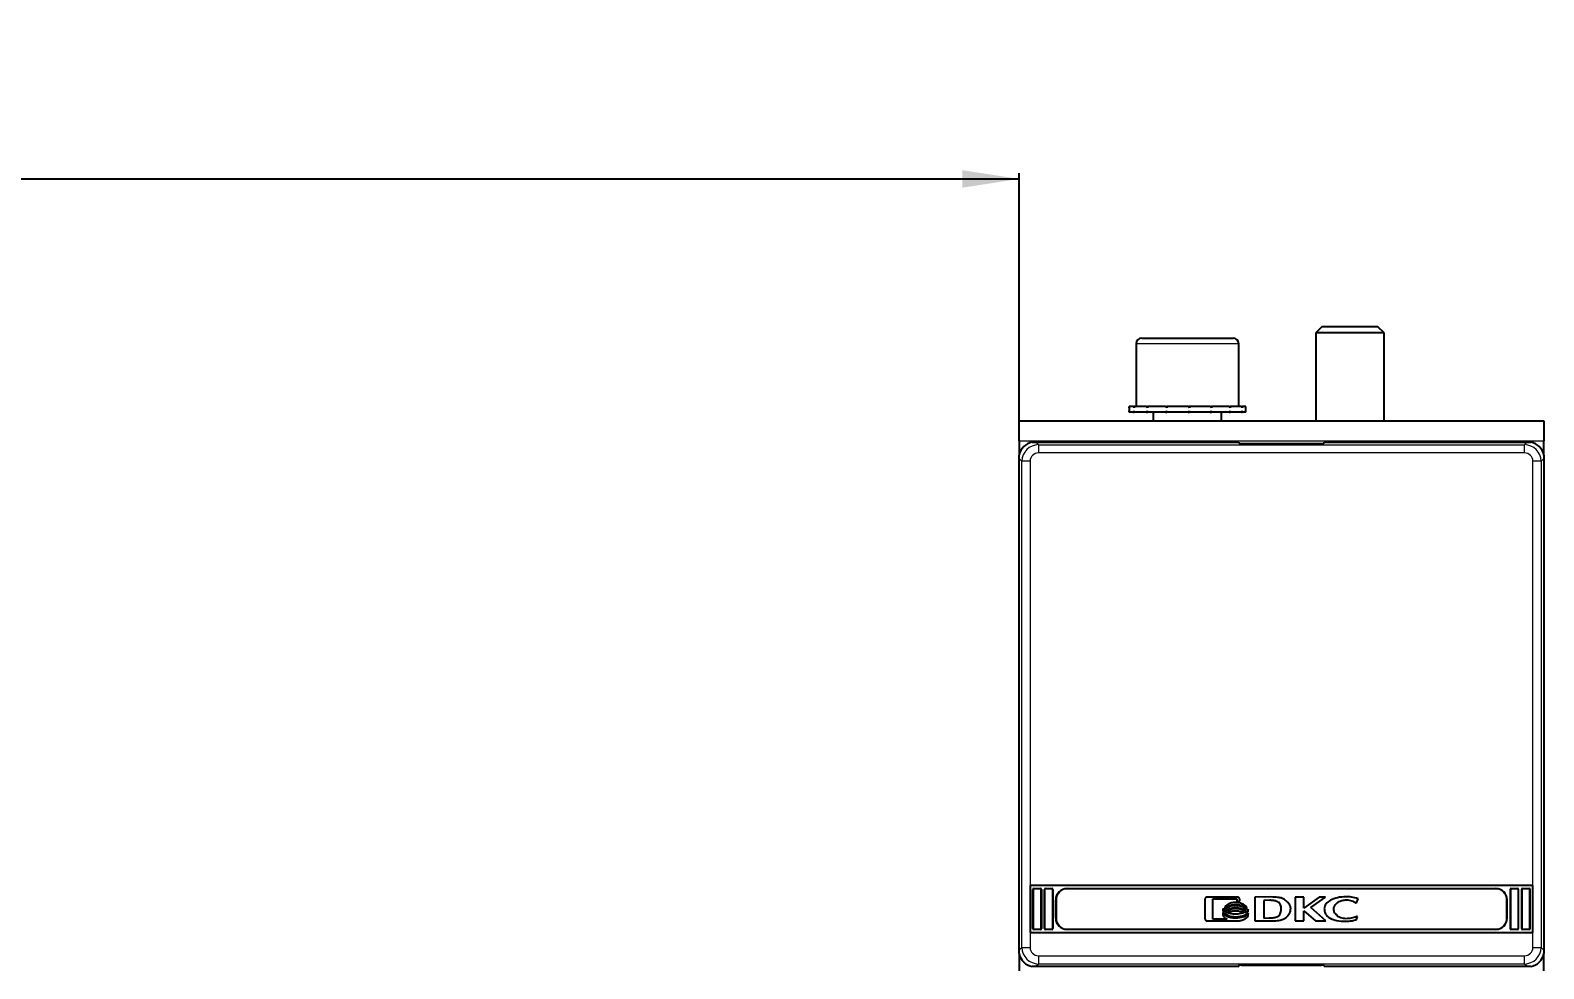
# Model space of a CAD drawing. Header units: millimetres. Extents: x 0 to 3995, y -308 to 617.
# Drawn here: x 1397.9 to 1663.4, y 393.3 to 557.9 of the extents above; entities that cross this region are included whole.
import ezdxf

# ---------------------------------------------------------------- set-up
doc = ezdxf.new("R2010")
doc.units = ezdxf.units.MM
doc.layers.add('FORMAT', color=7, linetype='Continuous')
doc.styles.add('SLDTEXTSTYLE0', font='TXT', dxfattribs={"width": 0.75})
doc.dimstyles.new('SLDDIMSTYLE0', dxfattribs={"dimtxt": 20, "dimasz": 10, "dimexe": 0, "dimexo": 0.0625, "dimgap": 5, "dimtad": 2, "dimdec": 1, "dimrnd": 1e-09, "dimzin": 12, "dimdsep": 46, "dimtxsty": 'SLDTEXTSTYLE0', "dimsah": 1, "dimcen": 0.09, "dimadec": 0, "dimazin": 3, "dimtfac": 1, "dimtofl": 0, "dimtmove": 0, "dimatfit": 3, "dimfxl": 0, "dimfrac": 2, "dimtolj": 1, "dimtzin": 12, "dimarcsym": 0})

# ---------------------------------------------------------------- blocks, each defined once
blk = doc.blocks.new('_D_2')
at = {"layer": 'FORMAT'}
for p, q in [((155.39, 489.4), (155.39, 532.81)), ((155.39, 531.81), (1571.39, 531.81)), ((1571.39, 489.4), (1571.39, 532.81))]:
    blk.add_line(p, q, dxfattribs=at)
for points in [[(155.39, 531.81), (165.39, 530.27), (165.39, 533.34)], [(1571.39, 531.81), (1561.39, 533.34), (1561.39, 530.27)]]:
    blk.add_solid(points, dxfattribs=at)
at = {"layer": 'FORMAT', "insert": (833.83, 557.59), "char_height": 20, "attachment_point": 1, "style": 'SLDTEXTSTYLE0'}
blk.add_mtext('1416', dxfattribs=at)

msp = doc.modelspace()

# ---------------------------------------------------------------- linework, layer by layer
at = {"color": 7, "linetype": 'Continuous', "lineweight": 25}
for p, q in [((1624.46, 505.89), (1623.39, 504.82)), ((1623.39, 504.82), (1623.39, 489.39)), ((1635.39, 504.82), (1623.39, 504.82)), ((1634.31, 505.89), (1624.46, 505.89)), ((1635.39, 504.82), (1634.31, 505.89)), ((1635.39, 489.39), (1635.39, 504.82)), ((1591.89, 502.89), (1591.89, 491.89)), ((1592.89, 503.89), (1601.32, 503.89)), ((1601.32, 503.89), (1608.89, 503.89)), ((1609.89, 491.89), (1609.89, 502.89)), ((1590.64, 491.89), (1590.64, 490.89)), ((1590.64, 491.89), (1590.64, 491.64)), ((1591.45, 491.89), (1590.64, 491.89)), ((1590.64, 491.89), (1590.64, 491.89)), ((1591.45, 491.89), (1591.56, 491.89)), ((1591.56, 491.89), (1591.56, 491.64)), ((1593.71, 491.89), (1591.56, 491.89)), ((1593.71, 491.89), (1593.89, 491.89)), ((1593.89, 491.89), (1593.89, 491.64)), ((1597.06, 491.89), (1593.89, 491.89)), ((1597.06, 491.89), (1597.29, 491.89)), ((1597.29, 491.89), (1597.29, 491.64)), ((1600.99, 491.89), (1597.29, 491.89)), ((1600.99, 491.89), (1601.07, 491.89)), ((1601.19, 491.89), (1601.23, 491.89)), ((1601.23, 491.89), (1601.23, 491.64)), ((1604.9, 491.89), (1601.23, 491.89)), ((1604.9, 491.89), (1605.13, 491.89)), ((1605.13, 491.89), (1605.13, 491.64)), ((1608.2, 491.89), (1605.13, 491.89)), ((1608.2, 491.89), (1608.38, 491.89)), ((1608.38, 491.89), (1608.38, 491.64)), ((1610.39, 491.89), (1608.38, 491.89)), ((1610.39, 491.89), (1610.48, 491.89)), ((1610.48, 491.89), (1610.48, 491.64)), ((1611.14, 491.89), (1610.48, 491.89)), ((1611.14, 490.89), (1611.14, 491.89)), ((1571.39, 485.89), (1571.39, 489.39)), ((1571.39, 489.39), (1663.39, 489.39)), ((1590.64, 490.89), (1590.64, 491.14)), ((1591.45, 490.89), (1590.64, 490.89)), ((1590.64, 490.89), (1590.64, 490.89)), ((1591.45, 490.89), (1591.56, 490.89)), ((1591.56, 490.89), (1591.56, 491.14)), ((1593.71, 490.89), (1591.56, 490.89)), ((1593.71, 490.89), (1593.89, 490.89)), ((1593.89, 490.89), (1593.89, 491.14)), ((1597.06, 490.89), (1593.89, 490.89)), ((1594.89, 490.89), (1594.89, 489.39)), ((1597.06, 490.89), (1597.29, 490.89)), ((1597.29, 490.89), (1597.29, 491.14)), ((1600.99, 490.89), (1597.29, 490.89)), ((1600.99, 490.89), (1601.15, 490.89)), ((1601.15, 490.89), (1601.23, 490.89)), ((1601.23, 490.89), (1601.23, 491.14)), ((1604.9, 490.89), (1601.23, 490.89)), ((1604.9, 490.89), (1605.13, 490.89)), ((1605.13, 490.89), (1605.13, 491.14)), ((1608.2, 490.89), (1605.13, 490.89)), ((1606.89, 489.39), (1606.89, 490.89)), ((1608.2, 490.89), (1608.38, 490.89)), ((1608.38, 490.89), (1608.38, 491.14)), ((1610.39, 490.89), (1608.38, 490.89)), ((1610.39, 490.89), (1610.48, 490.89)), ((1610.48, 490.89), (1610.48, 491.14)), ((1611.14, 490.89), (1610.48, 490.89)), ((1663.39, 489.39), (1663.39, 485.89)), ((1571.39, 485.89), (1571.39, 483.37)), ((1663.39, 483.37), (1663.39, 485.89)), ((1571.39, 482.74), (1571.39, 483.37)), ((1573.66, 485.64), (1574.28, 485.64)), ((1574.28, 485.64), (1609.89, 485.64)), ((1609.89, 485.64), (1609.89, 485.51)), ((1610.39, 485.37), (1624.39, 485.37)), ((1624.89, 485.51), (1624.89, 485.64)), ((1624.89, 485.64), (1660.49, 485.64)), ((1660.49, 485.64), (1661.11, 485.64)), ((1663.39, 483.37), (1663.39, 482.74)), ((1571.39, 396.54), (1571.39, 482.74)), ((1663.39, 482.74), (1663.39, 396.54)), ((1661.48, 407.84), (1573.29, 407.84)), ((1573.29, 407.84), (1573.29, 399.64)), ((1573.79, 400.34), (1573.79, 407.14)), ((1573.99, 407.34), (1575.09, 407.34)), ((1575.29, 407.14), (1575.29, 400.34)), ((1575.79, 400.34), (1575.79, 407.14)), ((1575.99, 407.34), (1577.09, 407.34)), ((1577.29, 407.14), (1577.29, 400.34)), ((1579.79, 407.34), (1654.98, 407.34)), ((1657.48, 407.14), (1657.48, 400.34)), ((1657.68, 407.34), (1658.78, 407.34)), ((1658.98, 400.34), (1658.98, 407.14)), ((1659.48, 407.14), (1659.48, 400.34)), ((1659.68, 407.34), (1660.78, 407.34)), ((1660.98, 400.34), (1660.98, 407.14)), ((1661.48, 399.64), (1661.48, 407.84)), ((1577.79, 402.14), (1577.79, 405.34)), ((1603.96, 405.4), (1603.96, 402.08)), ((1609.64, 405.84), (1604.39, 405.84)), ((1605.37, 405.51), (1609.54, 405.51)), ((1605.37, 401.97), (1605.37, 405.51)), ((1607.11, 403.83), (1607.11, 403.38)), ((1609.54, 405.51), (1609.54, 405.12)), ((1609.54, 405.12), (1610.07, 405.12)), ((1610.07, 405.12), (1610.07, 405.4)), ((1611.56, 403.27), (1611.56, 403.72)), ((1615.53, 405.86), (1612.7, 405.84)), ((1612.7, 405.84), (1612.7, 401.64)), ((1615.32, 405.28), (1614.28, 405.26)), ((1614.28, 405.26), (1614.28, 402.16)), ((1619.81, 405.84), (1619.81, 401.64)), ((1621.3, 405.84), (1619.81, 405.84)), ((1621.3, 403.87), (1621.3, 405.84)), ((1623.97, 405.84), (1621.3, 403.87)), ((1622.56, 403.98), (1625.1, 405.84)), ((1625.16, 401.64), (1622.56, 403.98)), ((1625.1, 405.84), (1623.97, 405.84)), ((1630.37, 404.82), (1630.56, 404.82)), ((1630.56, 404.82), (1630.81, 405.55)), ((1656.98, 402.14), (1656.98, 405.34)), ((1604.39, 401.64), (1609.64, 401.64)), ((1607.83, 401.96), (1605.37, 401.97)), ((1607.11, 403.11), (1607.11, 402.65)), ((1611.56, 402.54), (1611.56, 403.01)), ((1612.7, 401.64), (1615.39, 401.65)), ((1614.28, 402.16), (1615.23, 402.18)), ((1615.39, 401.65), (1615.4, 401.65)), ((1615.4, 401.65), (1615.42, 401.65)), ((1619.81, 401.64), (1621.32, 401.64)), ((1621.32, 403.41), (1623.33, 401.64)), ((1621.32, 401.64), (1621.32, 403.41)), ((1623.33, 401.64), (1625.16, 401.64)), ((1630.55, 401.88), (1630.73, 402.42)), ((1630.73, 402.42), (1630.58, 402.42)), ((1573.29, 399.64), (1661.48, 399.64)), ((1575.09, 400.14), (1573.99, 400.14)), ((1577.09, 400.14), (1575.99, 400.14)), ((1654.98, 400.14), (1579.79, 400.14)), ((1658.78, 400.14), (1657.68, 400.14)), ((1660.78, 400.14), (1659.68, 400.14)), ((1571.39, 395.92), (1571.39, 396.54)), ((1571.39, 395.92), (1571.39, 392.89)), ((1663.39, 396.54), (1663.39, 395.92)), ((1663.39, 392.89), (1663.39, 395.92)), ((1574.28, 393.64), (1573.66, 393.64)), ((1609.89, 393.64), (1574.28, 393.64)), ((1609.89, 393.64), (1609.89, 393.78)), ((1610.39, 393.91), (1624.39, 393.91)), ((1624.89, 393.78), (1624.89, 393.64)), ((1660.49, 393.64), (1624.89, 393.64)), ((1661.11, 393.64), (1660.49, 393.64))]:
    msp.add_line(p, q, dxfattribs=at)
at = {"color": 8, "linetype": 'Continuous', "lineweight": 18}
for p, q in [((1601.38, 502.89), (1591.89, 502.89)), ((1609.89, 502.89), (1601.38, 502.89)), ((1571.39, 485.89), (1663.39, 485.89)), ((1574.28, 485.64), (1574.74, 485.19)), ((1574.74, 485.19), (1574.74, 483.74)), ((1574.74, 485.19), (1660.04, 485.19)), ((1660.04, 483.74), (1574.74, 483.74)), ((1660.04, 485.19), (1660.49, 485.64)), ((1660.04, 483.74), (1660.04, 485.19)), ((1571.84, 482.29), (1571.39, 482.74)), ((1573.29, 482.29), (1571.84, 482.29)), ((1571.84, 396.99), (1571.84, 482.29)), ((1573.29, 482.29), (1573.29, 407.84)), ((1661.48, 407.84), (1661.48, 482.29)), ((1662.93, 482.29), (1661.48, 482.29)), ((1663.39, 482.74), (1662.93, 482.29)), ((1662.93, 482.29), (1662.93, 396.99)), ((1573.79, 400.34), (1573.79, 407.14)), ((1573.79, 407.14), (1573.89, 407.14)), ((1573.79, 407.14), (1573.79, 407.14)), ((1573.89, 407.14), (1573.89, 400.34)), ((1573.99, 407.24), (1573.99, 407.34)), ((1573.99, 407.34), (1575.09, 407.34)), ((1573.99, 407.34), (1573.99, 407.34)), ((1575.09, 407.24), (1573.99, 407.24)), ((1575.09, 407.24), (1575.09, 407.34)), ((1575.09, 407.34), (1575.09, 407.34)), ((1575.19, 400.34), (1575.19, 407.14)), ((1575.19, 407.14), (1575.29, 407.14)), ((1575.29, 407.14), (1575.29, 400.34)), ((1575.29, 407.14), (1575.29, 407.14)), ((1575.79, 400.34), (1575.79, 407.14)), ((1575.79, 407.14), (1575.89, 407.14)), ((1575.79, 407.14), (1575.79, 407.14)), ((1575.89, 407.14), (1575.89, 400.34)), ((1575.99, 407.24), (1575.99, 407.34)), ((1575.99, 407.34), (1577.09, 407.34)), ((1575.99, 407.34), (1575.99, 407.34)), ((1577.09, 407.24), (1575.99, 407.24)), ((1577.09, 407.24), (1577.09, 407.34)), ((1577.09, 407.34), (1577.09, 407.34)), ((1577.19, 400.34), (1577.19, 407.14)), ((1577.19, 407.14), (1577.29, 407.14)), ((1577.29, 407.14), (1577.29, 400.34)), ((1577.29, 407.14), (1577.29, 407.14)), ((1579.79, 407.34), (1654.98, 407.34)), ((1579.79, 407.24), (1579.79, 407.34)), ((1579.79, 407.34), (1579.79, 407.34)), ((1654.98, 407.24), (1579.79, 407.24)), ((1654.98, 407.34), (1654.98, 407.24)), ((1654.98, 407.34), (1654.98, 407.34)), ((1657.49, 407.14), (1657.48, 407.14)), ((1657.49, 407.14), (1657.59, 407.14)), ((1657.49, 400.34), (1657.49, 407.14)), ((1657.59, 407.14), (1657.59, 400.34)), ((1657.68, 407.34), (1657.68, 407.24)), ((1657.68, 407.34), (1658.78, 407.34)), ((1657.68, 407.34), (1657.68, 407.34)), ((1658.78, 407.24), (1657.68, 407.24)), ((1658.78, 407.34), (1658.78, 407.24)), ((1658.78, 407.34), (1658.78, 407.34)), ((1658.88, 400.34), (1658.88, 407.14)), ((1658.88, 407.14), (1658.98, 407.14)), ((1658.98, 407.14), (1658.98, 400.34)), ((1658.98, 407.14), (1658.98, 407.14)), ((1659.49, 407.14), (1659.48, 407.14)), ((1659.49, 400.34), (1659.49, 407.14)), ((1659.59, 407.14), (1659.49, 407.14)), ((1659.59, 407.14), (1659.59, 400.34)), ((1659.68, 407.24), (1659.68, 407.34)), ((1659.68, 407.34), (1660.78, 407.34)), ((1659.68, 407.34), (1659.68, 407.34)), ((1660.78, 407.24), (1659.68, 407.24)), ((1660.78, 407.24), (1660.78, 407.34)), ((1660.78, 407.34), (1660.78, 407.34)), ((1660.88, 400.34), (1660.88, 407.14)), ((1660.98, 407.14), (1660.88, 407.14)), ((1660.98, 407.14), (1660.98, 400.34)), ((1660.98, 407.14), (1660.98, 407.14)), ((1577.79, 402.14), (1577.79, 405.34)), ((1577.89, 405.34), (1577.79, 405.34)), ((1577.79, 405.34), (1577.79, 405.34)), ((1577.89, 405.34), (1577.89, 402.14)), ((1656.88, 402.14), (1656.88, 405.34)), ((1656.98, 405.34), (1656.88, 405.34)), ((1656.98, 405.34), (1656.98, 402.14)), ((1656.98, 405.34), (1656.98, 405.34)), ((1577.89, 402.14), (1577.79, 402.14)), ((1577.79, 402.14), (1577.79, 402.14)), ((1656.98, 402.14), (1656.88, 402.14)), ((1656.98, 402.14), (1656.98, 402.14)), ((1573.29, 399.64), (1573.29, 396.99)), ((1573.79, 400.34), (1573.89, 400.34)), ((1573.79, 400.34), (1573.79, 400.34)), ((1573.99, 400.24), (1575.09, 400.24)), ((1573.99, 400.14), (1573.99, 400.24)), ((1575.09, 400.14), (1573.99, 400.14)), ((1573.99, 400.14), (1573.99, 400.14)), ((1575.09, 400.14), (1575.09, 400.24)), ((1575.09, 400.14), (1575.09, 400.14)), ((1575.19, 400.34), (1575.29, 400.34)), ((1575.29, 400.34), (1575.29, 400.34)), ((1575.79, 400.34), (1575.89, 400.34)), ((1575.79, 400.34), (1575.79, 400.34)), ((1575.99, 400.24), (1577.09, 400.24)), ((1575.99, 400.14), (1575.99, 400.24)), ((1577.09, 400.14), (1575.99, 400.14)), ((1575.99, 400.14), (1575.99, 400.14)), ((1577.09, 400.14), (1577.09, 400.24)), ((1577.09, 400.14), (1577.09, 400.14)), ((1577.19, 400.34), (1577.29, 400.34)), ((1577.29, 400.34), (1577.29, 400.34)), ((1579.79, 400.24), (1654.98, 400.24)), ((1579.79, 400.24), (1579.79, 400.14)), ((1654.98, 400.14), (1579.79, 400.14)), ((1579.79, 400.14), (1579.79, 400.14)), ((1654.98, 400.14), (1654.98, 400.24)), ((1654.98, 400.14), (1654.98, 400.14)), ((1657.48, 400.34), (1657.49, 400.34)), ((1657.49, 400.34), (1657.59, 400.34)), ((1657.68, 400.24), (1658.78, 400.24)), ((1657.68, 400.24), (1657.68, 400.14)), ((1658.78, 400.14), (1657.68, 400.14)), ((1657.68, 400.14), (1657.68, 400.14)), ((1658.78, 400.24), (1658.78, 400.14)), ((1658.78, 400.14), (1658.78, 400.14)), ((1658.88, 400.34), (1658.98, 400.34)), ((1658.98, 400.34), (1658.98, 400.34)), ((1659.48, 400.34), (1659.49, 400.34)), ((1659.59, 400.34), (1659.49, 400.34)), ((1659.68, 400.24), (1660.78, 400.24)), ((1659.68, 400.14), (1659.68, 400.24)), ((1660.78, 400.14), (1659.68, 400.14)), ((1659.68, 400.14), (1659.68, 400.14)), ((1660.78, 400.14), (1660.78, 400.24)), ((1660.78, 400.14), (1660.78, 400.14)), ((1660.98, 400.34), (1660.88, 400.34)), ((1660.98, 400.34), (1660.98, 400.34)), ((1661.48, 396.99), (1661.48, 399.64)), ((1571.39, 396.54), (1571.84, 396.99)), ((1571.84, 396.99), (1573.29, 396.99)), ((1661.48, 396.99), (1662.93, 396.99)), ((1662.93, 396.99), (1663.39, 396.54)), ((1574.74, 394.09), (1574.28, 393.64)), ((1574.74, 395.54), (1660.04, 395.54)), ((1574.74, 395.54), (1574.74, 394.09)), ((1660.04, 394.09), (1574.74, 394.09)), ((1660.04, 394.09), (1660.04, 395.54)), ((1660.49, 393.64), (1660.04, 394.09))]:
    msp.add_line(p, q, dxfattribs=at)
at = {"color": 7, "linetype": 'Continuous', "lineweight": 25}
for centre, radius, start, end in [((1592.89, 502.89), 1, 90, 180), ((1608.89, 502.89), 1, 0, 90), ((1573.99, 407.14), 0.2, 90, 180), ((1575.09, 407.14), 0.2, 360, 90), ((1575.99, 407.14), 0.2, 90, 180), ((1577.09, 407.14), 0.2, 360, 90), ((1579.79, 405.34), 2, 90, 180), ((1654.98, 405.34), 2, 360, 90), ((1657.68, 407.14), 0.2, 90, 180), ((1658.78, 407.14), 0.2, 360, 90), ((1659.68, 407.14), 0.2, 90, 180), ((1660.78, 407.14), 0.2, 0, 90), ((1579.79, 402.14), 2, 180, 270), ((1654.98, 402.14), 2, 270, 360), ((1573.99, 400.34), 0.2, 180, 270), ((1575.09, 400.34), 0.2, 270, 360), ((1575.99, 400.34), 0.2, 180, 270), ((1577.09, 400.34), 0.2, 270, 360), ((1657.68, 400.34), 0.2, 180, 270), ((1658.78, 400.34), 0.2, 270, 360), ((1659.68, 400.34), 0.2, 180, 270), ((1660.78, 400.34), 0.2, 270, 0)]:
    msp.add_arc(centre, radius, start, end, dxfattribs=at)
at = {"color": 8, "linetype": 'Continuous', "lineweight": 18}
for centre, radius, start, end in [((1573.99, 407.14), 0.198, 90, 180), ((1573.99, 407.14), 0.0982, 90, 180), ((1575.09, 407.14), 0.198, 360, 90), ((1575.09, 407.14), 0.0982, 0, 90), ((1575.99, 407.14), 0.198, 90, 180), ((1575.99, 407.14), 0.0982, 90, 180), ((1577.09, 407.14), 0.198, 360, 90), ((1577.09, 407.14), 0.0982, 0, 90), ((1579.79, 405.34), 2, 90, 180), ((1579.79, 405.34), 1.9, 90, 180), ((1654.98, 405.34), 2, 360, 90), ((1654.98, 405.34), 1.9, 360, 90), ((1657.68, 407.14), 0.198, 90, 180), ((1657.68, 407.14), 0.0982, 90, 180), ((1658.78, 407.14), 0.198, 360, 90), ((1658.78, 407.14), 0.0982, 360, 90), ((1659.68, 407.14), 0.198, 90, 180), ((1659.68, 407.14), 0.0982, 90, 180), ((1660.78, 407.14), 0.198, 0, 90), ((1660.78, 407.14), 0.0982, 0, 90), ((1579.79, 402.14), 2, 180, 270), ((1579.79, 402.14), 1.9, 180, 270), ((1654.98, 402.14), 1.9, 270, 360), ((1654.98, 402.14), 2, 270, 360), ((1573.99, 400.34), 0.198, 180, 270), ((1573.99, 400.34), 0.0982, 180, 270), ((1575.09, 400.34), 0.0982, 270, 0), ((1575.09, 400.34), 0.198, 270, 360), ((1575.99, 400.34), 0.198, 180, 270), ((1575.99, 400.34), 0.0982, 180, 270), ((1577.09, 400.34), 0.0982, 270, 0), ((1577.09, 400.34), 0.198, 270, 360), ((1657.68, 400.34), 0.198, 180, 270), ((1657.68, 400.34), 0.0982, 180, 270), ((1658.78, 400.34), 0.0982, 270, 360), ((1658.78, 400.34), 0.198, 270, 360), ((1659.68, 400.34), 0.198, 180, 270), ((1659.68, 400.34), 0.0982, 180, 270), ((1660.78, 400.34), 0.0982, 270, 0), ((1660.78, 400.34), 0.198, 270, 0)]:
    msp.add_arc(centre, radius, start, end, dxfattribs=at)
at = {"color": 7, "linetype": 'Continuous', "lineweight": 25}
for centre, major_axis, ratio, start_param, end_param in [((1574.44, 482.59), (2.27, -2.27), 0.935113, 2.575748, 3.707437), ((1610.39, 485.51), (0.5, 0), 0.267949, 3.141593, 4.712389), ((1624.39, 485.51), (0.5, 0), 0.267949, 4.712389, 6.283185), ((1660.33, 482.59), (-2.27, -2.27), 0.935113, 2.575748, 3.707437), ((1574.44, 396.69), (2.27, 2.27), 0.935113, 2.575748, 3.707437), ((1660.33, 396.69), (-2.27, 2.27), 0.935113, 2.575748, 3.707437), ((1610.39, 393.78), (0.5, 0), 0.267949, 1.570796, 3.141593), ((1624.39, 393.78), (0.5, 0), 0.267949, 0, 1.570796)]:
    msp.add_ellipse(centre, major_axis=major_axis, ratio=ratio, start_param=start_param, end_param=end_param, dxfattribs=at)
at = {"color": 8, "linetype": 'Continuous', "lineweight": 18}
for centre, major_axis, ratio, start_param, end_param in [((1574.84, 482.19), (2.13, -2.13), 0.997754, 2.389713, 3.893472), ((1574.84, 482.19), (1.13, -1.13), 0.935113, 2.389713, 3.893472), ((1659.93, 482.19), (2.13, 2.13), 0.997754, 5.531306, 7.035065), ((1659.93, 482.19), (-1.13, -1.13), 0.935113, 2.389713, 3.893472), ((1574.84, 397.1), (2.13, 2.13), 0.997754, 2.389713, 3.893472), ((1574.84, 397.1), (1.13, 1.13), 0.935113, 2.389713, 3.893472), ((1659.93, 397.1), (-1.13, 1.13), 0.935113, 2.389713, 3.893472), ((1659.93, 397.1), (-2.13, 2.13), 0.997754, 2.389713, 3.893472)]:
    msp.add_ellipse(centre, major_axis=major_axis, ratio=ratio, start_param=start_param, end_param=end_param, dxfattribs=at)
at = {"color": 7, "linetype": 'Continuous', "lineweight": 25}
for points, knots in [([(1590.64, 491.64), (1590.64, 491.68), (1590.64, 491.75), (1590.64, 491.83), (1590.64, 491.87), (1590.64, 491.89)], [0, 0, 0, 0, 0.499981, 0.749988, 1, 1, 1, 1]), ([(1591.56, 491.64), (1591.54, 491.68), (1591.51, 491.75), (1591.48, 491.83), (1591.46, 491.87), (1591.45, 491.89)], [0, 0, 0, 0, 0.499981, 0.749988, 1, 1, 1, 1]), ([(1593.89, 491.64), (1593.86, 491.68), (1593.81, 491.75), (1593.75, 491.83), (1593.72, 491.87), (1593.71, 491.89)], [0, 0, 0, 0, 0.499981, 0.749988, 1, 1, 1, 1]), ([(1597.29, 491.64), (1597.25, 491.68), (1597.19, 491.75), (1597.11, 491.83), (1597.07, 491.87), (1597.06, 491.89)], [0, 0, 0, 0, 0.499981, 0.749988, 1, 1, 1, 1]), ([(1601.23, 491.64), (1601.19, 491.68), (1601.13, 491.75), (1601.05, 491.83), (1601.01, 491.87), (1600.99, 491.89)], [0, 0, 0, 0, 0.499981, 0.749988, 1, 1, 1, 1]), ([(1601.23, 491.64), (1601.22, 491.71), (1601.19, 491.84), (1601.16, 491.88), (1601.15, 491.89)], [0, 0, 0, 0, 0.561794, 1, 1, 1, 1]), ([(1605.13, 491.64), (1605.09, 491.68), (1605.03, 491.75), (1604.96, 491.83), (1604.92, 491.87), (1604.9, 491.89)], [0, 0, 0, 0, 0.499981, 0.749988, 1, 1, 1, 1]), ([(1608.38, 491.64), (1608.35, 491.68), (1608.3, 491.75), (1608.25, 491.83), (1608.22, 491.87), (1608.2, 491.89)], [0, 0, 0, 0, 0.499981, 0.749988, 1, 1, 1, 1]), ([(1610.48, 491.64), (1610.47, 491.68), (1610.45, 491.75), (1610.42, 491.83), (1610.4, 491.87), (1610.39, 491.89)], [0, 0, 0, 0, 0.499981, 0.749988, 1, 1, 1, 1]), ([(1590.64, 490.89), (1590.64, 490.91), (1590.64, 490.95), (1590.64, 491.04), (1590.64, 491.1), (1590.64, 491.14)], [0, 0, 0, 0, 0.25014, 0.50028, 1, 1, 1, 1]), ([(1591.45, 490.89), (1591.46, 490.91), (1591.48, 490.95), (1591.51, 491.04), (1591.54, 491.1), (1591.56, 491.14)], [0, 0, 0, 0, 0.2501401, 0.5002802, 1, 1, 1, 1]), ([(1593.71, 490.89), (1593.72, 490.91), (1593.75, 490.95), (1593.81, 491.04), (1593.86, 491.1), (1593.89, 491.14)], [0, 0, 0, 0, 0.25014, 0.50028, 1, 1, 1, 1]), ([(1597.06, 490.89), (1597.07, 490.91), (1597.11, 490.95), (1597.19, 491.04), (1597.25, 491.1), (1597.29, 491.14)], [0, 0, 0, 0, 0.25014, 0.50028, 1, 1, 1, 1]), ([(1600.99, 490.89), (1601.01, 490.91), (1601.05, 490.95), (1601.13, 491.04), (1601.19, 491.1), (1601.23, 491.14)], [0, 0, 0, 0, 0.25014, 0.50028, 1, 1, 1, 1]), ([(1601.23, 491.14), (1601.22, 491.07), (1601.19, 490.94), (1601.16, 490.91), (1601.15, 490.89)], [0, 0, 0, 0, 0.561794, 1, 1, 1, 1]), ([(1604.9, 490.89), (1604.92, 490.91), (1604.96, 490.95), (1605.03, 491.04), (1605.09, 491.1), (1605.13, 491.14)], [0, 0, 0, 0, 0.25014, 0.50028, 1, 1, 1, 1]), ([(1608.2, 490.89), (1608.22, 490.91), (1608.25, 490.95), (1608.3, 491.04), (1608.35, 491.1), (1608.38, 491.14)], [0, 0, 0, 0, 0.25014, 0.50028, 1, 1, 1, 1]), ([(1610.39, 490.89), (1610.4, 490.91), (1610.42, 490.95), (1610.45, 491.04), (1610.47, 491.1), (1610.48, 491.14)], [0, 0, 0, 0, 0.25014, 0.50028, 1, 1, 1, 1]), ([(1604.39, 405.84), (1604.33, 405.83), (1604.2, 405.82), (1604.06, 405.7), (1603.97, 405.56), (1603.96, 405.45), (1603.96, 405.4)], [0, 0, 0, 0, 0.281303, 0.555629, 0.773878, 1, 1, 1, 1]), ([(1609.36, 402.83), (1609.06, 402.84), (1608.51, 402.87), (1607.83, 403.12), (1607.34, 403.43), (1607.18, 403.7), (1607.11, 403.83)], [0, 0, 0, 0, 0.341641, 0.638783, 0.834973, 1, 1, 1, 1]), ([(1609.36, 404.89), (1609.11, 404.87), (1608.64, 404.84), (1608.06, 404.61), (1607.64, 404.32), (1607.49, 404.07), (1607.42, 403.96)], [0, 0, 0, 0, 0.32886, 0.621368, 0.822445, 1, 1, 1, 1]), ([(1607.42, 403.96), (1607.44, 403.92), (1607.46, 403.86), (1607.5, 403.81), (1607.51, 403.78)], [0, 0, 0, 0, 0.556647, 1, 1, 1, 1]), ([(1607.51, 403.78), (1607.62, 403.9), (1607.85, 404.17), (1608.49, 404.47), (1609.02, 404.52), (1609.36, 404.55)], [0, 0, 0, 0, 0.235625, 0.507433, 1, 1, 1, 1]), ([(1609.36, 404.35), (1608.96, 404.31), (1608.43, 404.26), (1607.86, 403.94), (1607.68, 403.77), (1607.59, 403.68)], [0, 0, 0, 0, 0.6070991, 0.8137809, 1, 1, 1, 1]), ([(1607.59, 403.68), (1607.62, 403.65), (1607.68, 403.59), (1607.74, 403.54), (1607.77, 403.52)], [0, 0, 0, 0, 0.548878, 1, 1, 1, 1]), ([(1607.77, 403.52), (1608.03, 403.67), (1608.52, 403.96), (1609.09, 403.99), (1609.36, 404.01)], [0, 0, 0, 0, 0.521089, 1, 1, 1, 1]), ([(1609.36, 403.79), (1609.06, 403.77), (1608.56, 403.74), (1608.12, 403.51), (1607.93, 403.42)], [0, 0, 0, 0, 0.591571, 1, 1, 1, 1]), ([(1611.31, 403.92), (1611.26, 404.02), (1611.15, 404.24), (1610.85, 404.49), (1610.28, 404.8), (1609.75, 404.85), (1609.36, 404.89)], [0, 0, 0, 0, 0.149079, 0.314363, 0.498773, 1, 1, 1, 1]), ([(1609.36, 404.55), (1609.58, 404.54), (1610.01, 404.51), (1610.55, 404.32), (1610.96, 404.08), (1611.13, 403.87), (1611.21, 403.77)], [0, 0, 0, 0, 0.322978, 0.614423, 0.818337, 1, 1, 1, 1]), ([(1611.13, 403.67), (1611.02, 403.78), (1610.78, 404.01), (1610.17, 404.28), (1609.68, 404.32), (1609.36, 404.35)], [0, 0, 0, 0, 0.239541, 0.512395, 1, 1, 1, 1]), ([(1609.36, 404.01), (1609.7, 403.98), (1610.27, 403.94), (1610.75, 403.64), (1610.94, 403.52)], [0, 0, 0, 0, 0.598426, 1, 1, 1, 1]), ([(1610.78, 403.42), (1610.54, 403.53), (1610.09, 403.75), (1609.59, 403.78), (1609.36, 403.79)], [0, 0, 0, 0, 0.528395, 1, 1, 1, 1]), ([(1611.56, 403.72), (1611.49, 403.63), (1611.35, 403.42), (1611.01, 403.19), (1610.36, 402.9), (1609.78, 402.86), (1609.36, 402.83)], [0, 0, 0, 0, 0.141525, 0.304329, 0.489562, 1, 1, 1, 1]), ([(1610.07, 405.4), (1610.06, 405.47), (1610.05, 405.6), (1609.93, 405.74), (1609.79, 405.83), (1609.69, 405.84), (1609.64, 405.84)], [0, 0, 0, 0, 0.285248, 0.560563, 0.777151, 1, 1, 1, 1]), ([(1610.94, 403.52), (1610.98, 403.54), (1611.05, 403.59), (1611.11, 403.65), (1611.13, 403.67)], [0, 0, 0, 0, 0.569699, 1, 1, 1, 1]), ([(1611.21, 403.77), (1611.23, 403.8), (1611.27, 403.84), (1611.3, 403.9), (1611.31, 403.92)], [0, 0, 0, 0, 0.564632, 1, 1, 1, 1]), ([(1615.23, 402.18), (1615.51, 402.18), (1616.02, 402.19), (1616.63, 402.35), (1617, 402.62), (1617.19, 402.91), (1617.31, 403.3), (1617.32, 403.59), (1617.33, 403.75)], [0, 0, 0, 0, 0.2746758, 0.503042, 0.6073811, 0.7165791, 0.8434118, 1, 1, 1, 1]), ([(1615.98, 405.22), (1615.85, 405.23), (1615.63, 405.26), (1615.41, 405.27), (1615.32, 405.28)], [0, 0, 0, 0, 0.586635, 1, 1, 1, 1]), ([(1617.89, 405.42), (1617.74, 405.5), (1617.38, 405.67), (1616.58, 405.82), (1615.94, 405.84), (1615.53, 405.86)], [0, 0, 0, 0, 0.216742, 0.489643, 1, 1, 1, 1]), ([(1617.33, 403.75), (1617.32, 403.88), (1617.32, 404.12), (1617.25, 404.45), (1617.12, 404.71), (1616.89, 404.94), (1616.49, 405.11), (1616.16, 405.18), (1615.98, 405.22)], [0, 0, 0, 0, 0.176808, 0.319231, 0.43938, 0.552395, 0.749205, 1, 1, 1, 1]), ([(1617.17, 401.79), (1617.39, 401.86), (1617.81, 401.99), (1618.34, 402.35), (1618.74, 402.81), (1618.97, 403.33), (1619.03, 403.89), (1618.87, 404.47), (1618.49, 405.01), (1618.1, 405.28), (1617.89, 405.42)], [0, 0, 0, 0, 0.138091, 0.265455, 0.384013, 0.496103, 0.605759, 0.71979, 0.847662, 1, 1, 1, 1]), ([(1628.7, 405.9), (1628.2, 405.87), (1627.27, 405.81), (1626.05, 405.37), (1625.28, 404.8), (1624.94, 404.24), (1624.9, 403.94), (1624.89, 403.8)], [0, 0, 0, 0, 0.315674, 0.58952, 0.813199, 0.909026, 1, 1, 1, 1]), ([(1624.89, 403.8), (1624.91, 403.58), (1624.94, 403.14), (1625.32, 402.53), (1626.04, 402), (1627.2, 401.64), (1628.14, 401.6), (1628.69, 401.59)], [0, 0, 0, 0, 0.1305321, 0.2660311, 0.4239974, 0.666819, 1, 1, 1, 1]), ([(1626.56, 403.7), (1626.58, 403.86), (1626.62, 404.2), (1626.92, 404.64), (1627.38, 405.02), (1628, 405.29), (1628.49, 405.33), (1628.74, 405.35)], [0, 0, 0, 0, 0.1654149, 0.3347375, 0.5160143, 0.747902, 1, 1, 1, 1]), ([(1628.74, 402.04), (1628.42, 402.07), (1627.81, 402.13), (1627.1, 402.55), (1626.65, 403.1), (1626.59, 403.5), (1626.56, 403.7)], [0, 0, 0, 0, 0.317455, 0.60205, 0.80504, 1, 1, 1, 1]), ([(1630.81, 405.55), (1630.44, 405.66), (1629.75, 405.86), (1629.04, 405.89), (1628.7, 405.9)], [0, 0, 0, 0, 0.5368, 1, 1, 1, 1]), ([(1628.74, 405.35), (1629.08, 405.32), (1629.67, 405.27), (1630.16, 404.95), (1630.37, 404.82)], [0, 0, 0, 0, 0.5796082, 1, 1, 1, 1]), ([(1603.96, 402.08), (1603.97, 402.01), (1603.98, 401.89), (1604.1, 401.74), (1604.24, 401.65), (1604.34, 401.64), (1604.39, 401.64)], [0, 0, 0, 0, 0.285197, 0.560428, 0.777044, 1, 1, 1, 1]), ([(1607.11, 403.38), (1607.17, 403.27), (1607.29, 403.04), (1607.63, 402.79), (1608.3, 402.46), (1608.91, 402.41), (1609.36, 402.38)], [0, 0, 0, 0, 0.13872, 0.298957, 0.48357, 1, 1, 1, 1]), ([(1609.36, 402.11), (1609.06, 402.13), (1608.51, 402.16), (1607.83, 402.4), (1607.34, 402.71), (1607.18, 402.99), (1607.11, 403.11)], [0, 0, 0, 0, 0.34171, 0.638876, 0.835038, 1, 1, 1, 1]), ([(1607.11, 402.65), (1607.14, 402.57), (1607.22, 402.41), (1607.46, 402.17), (1607.69, 402.04), (1607.83, 401.96)], [0, 0, 0, 0, 0.244932, 0.514807, 1, 1, 1, 1]), ([(1607.93, 403.42), (1608, 403.38), (1608.12, 403.32), (1608.25, 403.28), (1608.31, 403.26)], [0, 0, 0, 0, 0.541848, 1, 1, 1, 1]), ([(1608.31, 403.26), (1608.49, 403.32), (1608.84, 403.43), (1609.19, 403.44), (1609.36, 403.45)], [0, 0, 0, 0, 0.540329, 1, 1, 1, 1]), ([(1609.36, 403.45), (1609.56, 403.44), (1609.92, 403.42), (1610.26, 403.31), (1610.4, 403.26)], [0, 0, 0, 0, 0.579402, 1, 1, 1, 1]), ([(1609.36, 402.38), (1609.64, 402.39), (1610.16, 402.42), (1610.81, 402.64), (1611.3, 402.91), (1611.48, 403.16), (1611.56, 403.27)], [0, 0, 0, 0, 0.3364402, 0.6325754, 0.831337, 1, 1, 1, 1]), ([(1611.56, 403.01), (1611.49, 402.91), (1611.35, 402.71), (1611.01, 402.48), (1610.36, 402.19), (1609.78, 402.14), (1609.36, 402.11)], [0, 0, 0, 0, 0.141571, 0.304387, 0.489612, 1, 1, 1, 1]), ([(1609.64, 401.64), (1609.85, 401.66), (1610.29, 401.71), (1610.84, 401.95), (1611.3, 402.21), (1611.48, 402.44), (1611.56, 402.54)], [0, 0, 0, 0, 0.289383, 0.600301, 0.822929, 1, 1, 1, 1]), ([(1610.4, 403.26), (1610.47, 403.29), (1610.6, 403.33), (1610.73, 403.39), (1610.78, 403.42)], [0, 0, 0, 0, 0.575396, 1, 1, 1, 1]), ([(1615.42, 401.65), (1615.52, 401.66), (1615.75, 401.66), (1615.97, 401.67), (1616.08, 401.67)], [0, 0, 0, 0, 0.486421, 1, 1, 1, 1]), ([(1616.08, 401.67), (1616.28, 401.68), (1616.65, 401.7), (1617.01, 401.76), (1617.17, 401.79)], [0, 0, 0, 0, 0.55183, 1, 1, 1, 1]), ([(1628.69, 401.59), (1629.05, 401.6), (1629.68, 401.63), (1630.29, 401.8), (1630.55, 401.88)], [0, 0, 0, 0, 0.577653, 1, 1, 1, 1]), ([(1630.58, 402.42), (1630.25, 402.3), (1629.66, 402.08), (1629.03, 402.05), (1628.74, 402.04)], [0, 0, 0, 0, 0.547643, 1, 1, 1, 1])]:
    msp.add_open_spline(points, degree=3, knots=knots, dxfattribs=at)

# ---------------------------------------------------------------- dimensions: what is measured, and where the dimension line sits
at = {"layer": 'FORMAT'}
dim = msp.add_linear_dim(base=(1571.39, 531.81), p1=(155.39, 489.39), p2=(1571.39, 489.39), angle=0, dimstyle='SLDDIMSTYLE0', dxfattribs=at)
dim.commit()
dim.dimension.update_dxf_attribs({"geometry": '_D_2', "text_midpoint": (863.39, 531.81), "dimtype": 160})

doc.saveas('drawing.dxf')
